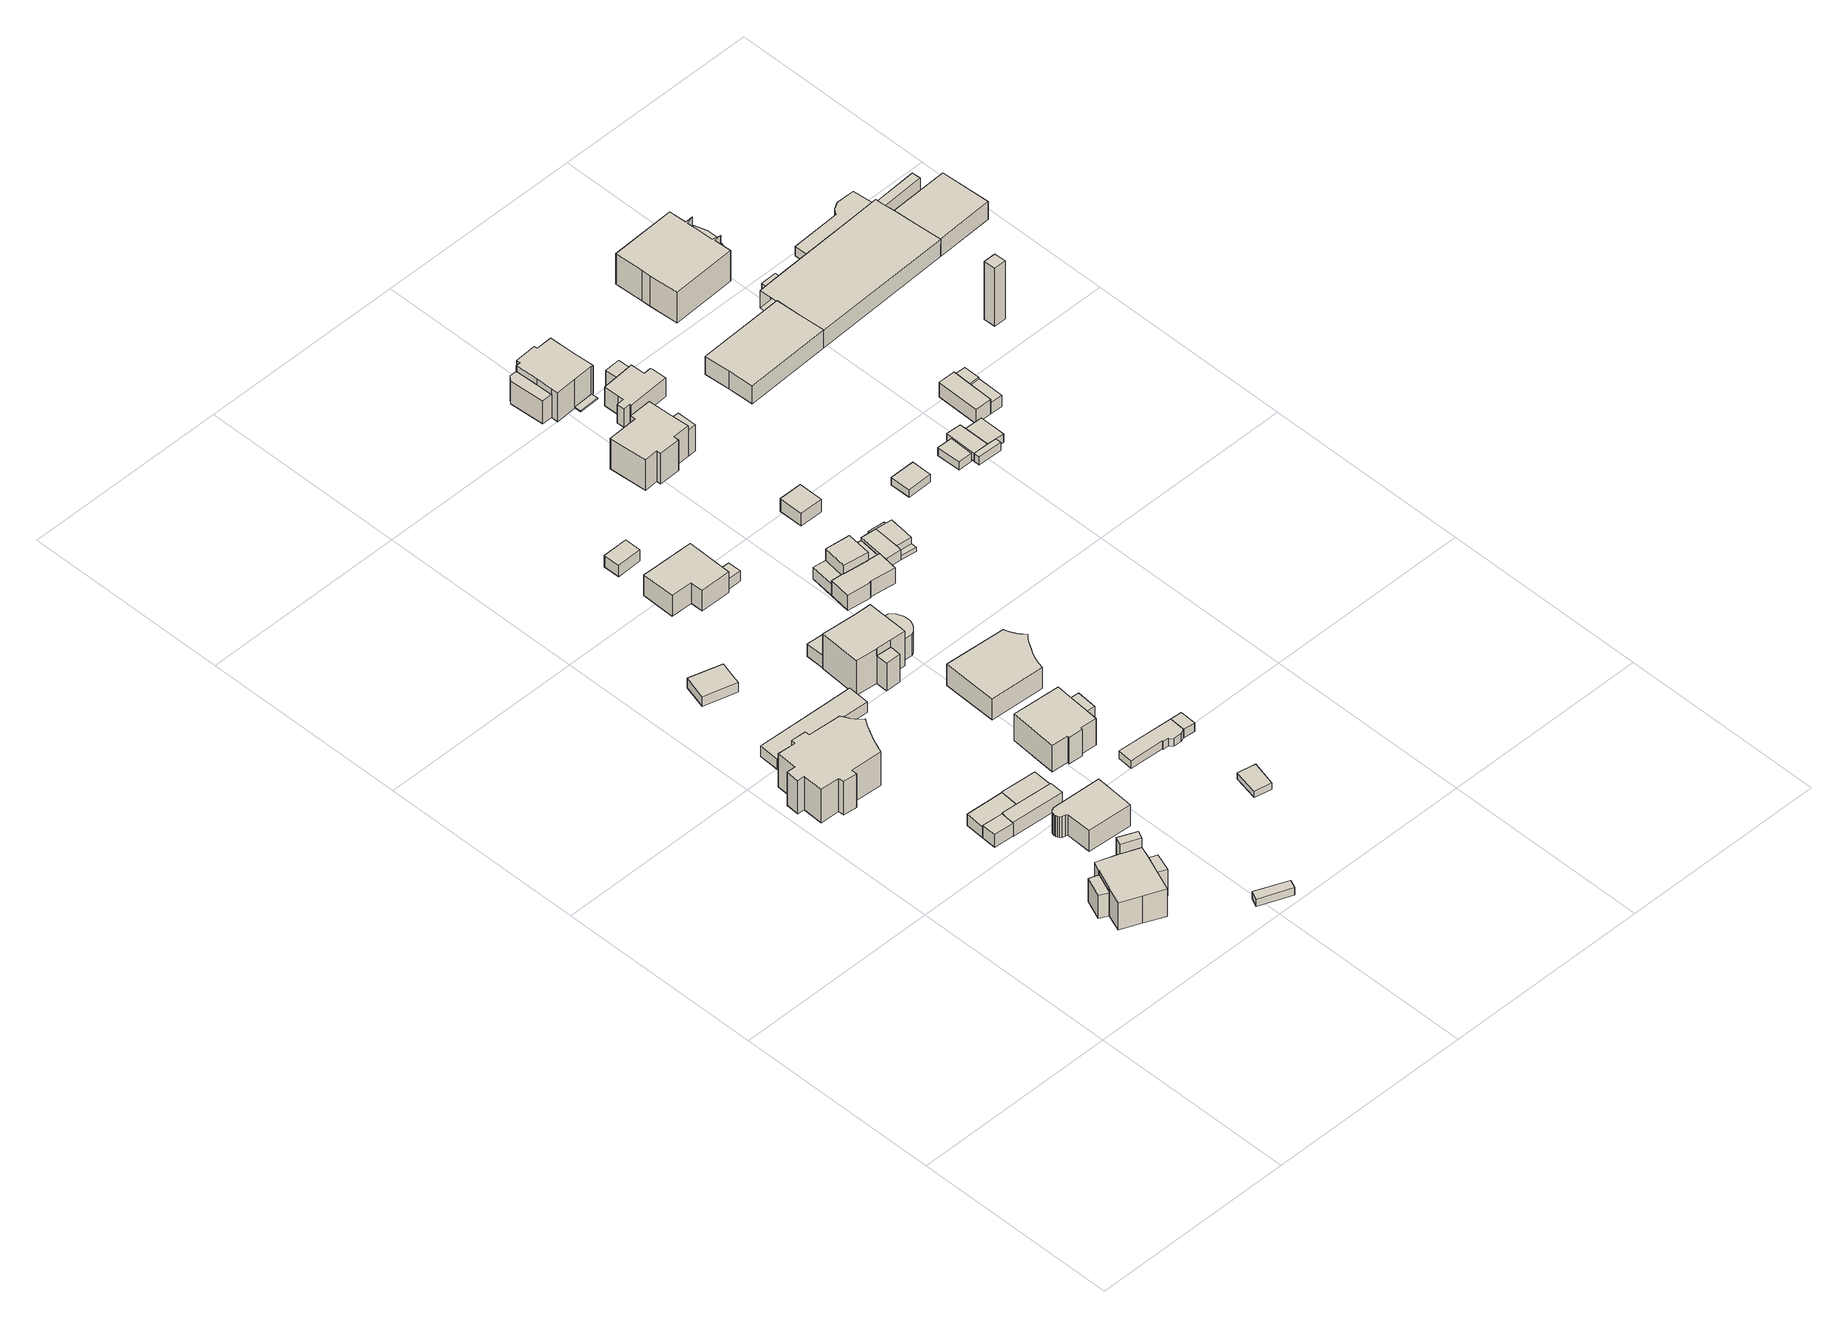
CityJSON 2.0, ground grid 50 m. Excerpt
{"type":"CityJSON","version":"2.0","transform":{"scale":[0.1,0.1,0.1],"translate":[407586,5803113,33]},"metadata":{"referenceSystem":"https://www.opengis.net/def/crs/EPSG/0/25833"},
"CityObjects":{
"building1":{"type":"Building","attributes":{"Gemeindeschluessel":"11000009","function":"31001_1010"},"address":[{"country":"Germany","locality":"Berlin","thoroughfareNumber":"6","thoroughfareName":"Lindenstraße"}],"children":["building1-1","building1-2","building1-3"]},
"building1-1":{"type":"BuildingPart","attributes":{"BezugspunktDach":"2200","measuredHeight":9.03,"storeysAboveGround":2},"parents":["building1"],"geometry":[{"type":"MultiSurface","lod":"1","boundaries":[[[0,1,2,3,4,5,6,7,8,9,10,11,12]],[[13,14,15,16,17,18,19,20,21,22,23,24,25]],[[13,25,12,11]],[[14,26,27,11,10]],[[15,14,10,9],[15,28,26,14]],[[29,28,9,8]],[[17,16,8,7]],[[18,17,7,6]],[[19,18,6,5]],[[20,19,5,4]],[[21,20,4,3]],[[30,31,32,3,2]],[[23,22,2,1]],[[24,23,1,0]],[[25,24,0,12]],[[13,27,26,14]],[[28,15,14,26]],[[16,15,28,29]],[[22,21,32,31,30]]]}]},
"building1-2":{"type":"BuildingPart","attributes":{"BezugspunktDach":"2200","measuredHeight":6.5,"storeysAboveGround":2},"parents":["building1"],"geometry":[{"type":"MultiSurface","lod":"1","boundaries":[[[27,26,28,29,33,34]],[[35,16,15,14,13,36]],[[35,36,34,33]],[[16,35,33,29]],[[36,13,27,34]],[[15,16,29,28,37]],[[15,28,26,14]],[[14,26,27,13]]]}]},
"building1-3":{"type":"BuildingPart","attributes":{"BezugspunktDach":"2200","measuredHeight":7.45,"storeysAboveGround":2},"parents":["building1"],"geometry":[{"type":"MultiSurface","lod":"1","boundaries":[[[38,39,32,31]],[[40,41,42,43]],[[40,43,22,21]],[[41,40,32,39]],[[42,41,39,38]],[[43,42,38,31]],[[21,22,31,32]]]}]},
"building2":{"type":"Building","attributes":{"Gemeindeschluessel":"11000009","BezugspunktDach":"2200","function":"31001_1010","measuredHeight":9.36,"storeysAboveGround":2},"address":[{"country":"Germany","locality":"Berlin","thoroughfareNumber":"9","thoroughfareName":"Lindenstraße"}],"geometry":[{"type":"Solid","lod":"1","boundaries":[[[[44,45,46,47,48,49,50,51,52,53,54,55,56,57,58,59,60,61,62,63,64,65,66,67,68]],[[69,70,71,72,73,74,75,76,77,78,79,80,81,82,83,84,85,86,87,88,89,90,91,92,93]],[[69,93,68,67]],[[70,69,67,66]],[[71,70,66,65]],[[72,71,65,64]],[[73,72,64,63]],[[74,73,63,62]],[[75,74,62,61]],[[76,75,61,60]],[[77,76,60,59]],[[78,77,59,58]],[[79,78,58,57]],[[80,79,57,56]],[[81,80,56,55]],[[82,81,55,54]],[[83,82,54,53]],[[84,83,53,52]],[[85,84,52,51]],[[86,85,51,50]],[[87,86,50,49]],[[88,87,49,48]],[[89,88,48,47]],[[90,89,47,46]],[[91,90,46,45]],[[92,91,45,44]],[[93,92,44,68]]]]}]},
"building3":{"type":"Building","attributes":{"Gemeindeschluessel":"11000009","BezugspunktDach":"2200","function":"51009_1610","measuredHeight":4.62,"storeysAboveGround":0},"address":[{"country":"Germany","locality":"Berlin"}],"geometry":[{"type":"Solid","lod":"1","boundaries":[[[[94,95,96,97]],[[98,99,100,101]],[[98,101,97,96]],[[99,98,96,95]],[[100,99,95,94]],[[101,100,94,97]]]]}]},
"building4":{"type":"Building","attributes":{"Gemeindeschluessel":"11000009","BezugspunktDach":"2200","function":"51009_1610","measuredHeight":10.42,"storeysAboveGround":0},"address":[{"country":"Germany","locality":"Berlin"}],"geometry":[{"type":"Solid","lod":"1","boundaries":[[[[102,103,104,105]],[[106,107,20,19]],[[106,19,105,104]],[[107,106,104,103]],[[20,107,103,102]],[[19,20,102,105]]]]}]},
"building5":{"type":"Building","attributes":{"Gemeindeschluessel":"11000009","BezugspunktDach":"2200","function":"31001_2000","measuredHeight":4.03,"storeysAboveGround":1},"address":[{"country":"Germany","locality":"Berlin","thoroughfareNumber":"108","thoroughfareName":"Lindenstraße"}],"geometry":[{"type":"Solid","lod":"1","boundaries":[[[[108,109,110,111,112]],[[113,114,115,99,98]],[[113,98,112,111]],[[114,113,111,110]],[[115,114,110,109]],[[99,115,109,108]],[[98,99,108,112]]]]}]},
"building6":{"type":"Building","attributes":{"Gemeindeschluessel":"11000009","BezugspunktDach":"2200","function":"31001_1010","measuredHeight":3,"storeysAboveGround":1},"address":[{"country":"Germany","locality":"Berlin","thoroughfareNumber":"10 (1)","thoroughfareName":"Lindenstraße"}],"geometry":[{"type":"Solid","lod":"1","boundaries":[[[[116,117,118,119,120,121]],[[122,123,124,125,126,127]],[[122,127,121,120]],[[123,122,120,119]],[[124,123,119,118]],[[125,124,118,117]],[[126,125,117,116]],[[127,126,116,121]]]]}]},
"building7":{"type":"Building","attributes":{"Gemeindeschluessel":"11000009","BezugspunktDach":"2200","function":"31001_2463","measuredHeight":4.45,"storeysAboveGround":1},"address":[{"country":"Germany","locality":"Berlin","thoroughfareNumber":"7 (1)","thoroughfareName":"Lindenstraße"}],"geometry":[{"type":"Solid","lod":"1","boundaries":[[[[128,129,130,131,132,133,134]],[[135,136,137,138,139,140,141]],[[135,141,134,133]],[[136,135,133,132]],[[137,136,132,131]],[[138,137,131,130]],[[139,138,130,129]],[[140,139,129,128]],[[141,140,128,134]]]]}]},
"building8":{"type":"Building","attributes":{"Gemeindeschluessel":"11000009","BezugspunktDach":"2200","function":"31001_2000","measuredHeight":2.95,"storeysAboveGround":1},"address":[{"country":"Germany","locality":"Berlin","thoroughfareNumber":"10B","thoroughfareName":"Lindenstraße"}],"geometry":[{"type":"Solid","lod":"1","boundaries":[[[[142,143,144,145,146]],[[147,148,149,150,151]],[[147,151,146,145]],[[148,147,145,144]],[[149,148,144,143]],[[150,149,143,142]],[[151,150,142,146]]]]}]},
"building9":{"type":"Building","attributes":{"Gemeindeschluessel":"11000009","BezugspunktDach":"2200","function":"31001_1010","measuredHeight":5.93,"storeysAboveGround":2},"address":[{"country":"Germany","locality":"Berlin","thoroughfareNumber":"7","thoroughfareName":"Lindenstraße"}],"geometry":[{"type":"Solid","lod":"1","boundaries":[[[[152,153,154,155,156,157,158,159,160,161,162,163,164,165,166]],[[167,168,169,170,171,172,173,174,175,176,177,178,179,180,181]],[[167,181,166,165]],[[168,167,165,164]],[[169,168,164,163]],[[170,169,163,162]],[[171,170,162,161]],[[172,171,161,160]],[[173,172,160,159]],[[174,173,159,158]],[[175,174,158,157]],[[176,175,157,156]],[[177,176,156,155]],[[178,177,155,154]],[[179,178,154,153]],[[180,179,153,152]],[[181,180,152,166]]]]}]},
"building10":{"type":"Building","attributes":{"Gemeindeschluessel":"11000009","BezugspunktDach":"2200","function":"31001_2000","measuredHeight":2.07,"storeysAboveGround":1},"address":[{"country":"Germany","locality":"Berlin","thoroughfareNumber":"6 (1)","thoroughfareName":"Lindenstraße"}],"geometry":[{"type":"Solid","lod":"1","boundaries":[[[[182,183,184,185]],[[186,187,188,189]],[[186,189,185,184]],[[187,186,184,183]],[[188,187,183,182]],[[189,188,182,185]]]]}]},
"building11":{"type":"Building","attributes":{"Gemeindeschluessel":"11000009","BezugspunktDach":"2200","function":"31001_2000","measuredHeight":4.21,"storeysAboveGround":1},"address":[{"country":"Germany","locality":"Berlin","thoroughfareNumber":"8A (1)","thoroughfareName":"Lindenstraße"}],"geometry":[{"type":"Solid","lod":"1","boundaries":[[[[190,191,192,193]],[[194,195,196,197]],[[194,197,193,192]],[[195,194,192,191]],[[196,195,191,190]],[[197,196,190,193]]]]}]},
"building12":{"type":"Building","attributes":{"Gemeindeschluessel":"11000009","function":"31001_1010"},"address":[{"country":"Germany","locality":"Berlin","thoroughfareNumber":"8A","thoroughfareName":"Lindenstraße"}],"children":["building12-1","building12-2"]},
"building12-1":{"type":"BuildingPart","attributes":{"BezugspunktDach":"2200","measuredHeight":8.43,"storeysAboveGround":2},"parents":["building12"],"geometry":[{"type":"MultiSurface","lod":"1","boundaries":[[[198,199,200,201,202,203,204,205,206,207]],[[208,209,210,211,212,213,214,215,216,217]],[[208,217,207,206]],[[209,208,206,205]],[[210,209,205,204]],[[218,219,210,204,203]],[[212,211,203,202]],[[213,212,202,201]],[[214,213,201,200]],[[215,214,200,199]],[[216,215,199,198]],[[217,216,198,207]],[[211,210,219,218]]]}]},
"building12-2":{"type":"BuildingPart","attributes":{"BezugspunktDach":"2200","measuredHeight":6.74,"storeysAboveGround":2},"parents":["building12"],"geometry":[{"type":"Solid","lod":"1","boundaries":[[[[220,221,219,218]],[[210,222,223,211]],[[222,210,219,221]],[[223,222,221,220]],[[211,223,220,218]],[[210,211,218,219]]]]}]},
"building13":{"type":"Building","attributes":{"Gemeindeschluessel":"11000009","BezugspunktDach":"2200","function":"51009_1610","measuredHeight":4.32,"storeysAboveGround":0},"address":[{"country":"Germany","locality":"Berlin"}],"geometry":[{"type":"Solid","lod":"1","boundaries":[[[[224,225,226,227]],[[228,229,230,231]],[[228,231,227,226]],[[229,228,226,225]],[[230,229,225,224]],[[231,230,224,227]]]]}]},
"building14":{"type":"Building","attributes":{"Gemeindeschluessel":"11000009","function":"31001_1010"},"address":[{"country":"Germany","locality":"Berlin","thoroughfareNumber":"10","thoroughfareName":"Lindenstraße"}],"children":["building14-1","building14-2","building14-3"]},
"building14-1":{"type":"BuildingPart","attributes":{"BezugspunktDach":"2200","measuredHeight":11.8,"storeysAboveGround":2},"parents":["building14"],"geometry":[{"type":"MultiSurface","lod":"1","boundaries":[[[232,233,234,235,236,237,238,239,240,241]],[[242,243,244,245,246,247,248,249,250,251]],[[242,251,241,240]],[[243,242,240,239]],[[244,243,239,238]],[[245,244,238,237]],[[252,253,237,236]],[[247,246,236,235]],[[248,247,235,234]],[[254,255,234,233]],[[256,254,233,232]],[[251,250,232,241]],[[246,245,253,252]],[[249,248,255,254]],[[250,249,254,256]]]}]},
"building14-2":{"type":"BuildingPart","attributes":{"BezugspunktDach":"2200","measuredHeight":7.73,"storeysAboveGround":2},"parents":["building14"],"geometry":[{"type":"Solid","lod":"1","boundaries":[[[[257,255,254,256,258]],[[250,249,248,259,260]],[[250,260,258,256]],[[259,248,255,257]],[[260,259,257,258]],[[249,250,256,254]],[[248,249,254,255]]]]}]},
"building14-3":{"type":"BuildingPart","attributes":{"BezugspunktDach":"2200","measuredHeight":5.97,"storeysAboveGround":2},"parents":["building14"],"geometry":[{"type":"Solid","lod":"1","boundaries":[[[[261,262,263,264,265,266,267,268,269,270,271,272,273,253,252]],[[245,274,275,276,277,278,279,280,281,282,283,284,285,286,246]],[[246,252,246,245]],[[274,245,253,273]],[[275,274,273,272]],[[276,275,272,271]],[[277,276,271,270]],[[278,277,270,269]],[[279,278,269,268]],[[280,279,268,267]],[[281,280,267,266]],[[282,281,266,265]],[[283,282,265,264]],[[284,283,264,263]],[[285,284,263,262]],[[286,285,262,261]],[[246,286,261,252]],[[245,246,252,253]]]]}]},
"building15":{"type":"Building","attributes":{"Gemeindeschluessel":"11000009","BezugspunktDach":"2200","function":"31001_1010","measuredHeight":5.77,"storeysAboveGround":1},"address":[{"country":"Germany","locality":"Berlin","thoroughfareNumber":"11","thoroughfareName":"Lindenstraße"}],"geometry":[{"type":"Solid","lod":"1","boundaries":[[[[287,288,289,290,291,292,293]],[[294,295,296,297,298,299,300]],[[294,300,293,292]],[[295,294,292,291]],[[296,295,291,290]],[[297,296,290,289]],[[298,297,289,288]],[[299,298,288,287]],[[300,299,287,293]]]]}]},
"building16":{"type":"Building","attributes":{"Gemeindeschluessel":"11000009","BezugspunktDach":"2200","function":"31001_2000","measuredHeight":3.89,"storeysAboveGround":1},"address":[{"country":"Germany","locality":"Berlin","thoroughfareNumber":"12 (1)","thoroughfareName":"Lindenstraße"}],"geometry":[{"type":"Solid","lod":"1","boundaries":[[[[301,302,303,304]],[[305,306,307,308]],[[305,308,304,303]],[[306,305,303,302]],[[307,306,302,301]],[[308,307,301,304]]]]}]},
"building17":{"type":"Building","attributes":{"Gemeindeschluessel":"11000009","BezugspunktDach":"2200","function":"31001_1313","measuredHeight":2.28,"storeysAboveGround":1},"address":[{"country":"Germany","locality":"Berlin","thoroughfareNumber":"7 (2)","thoroughfareName":"Lindenstraße"}],"geometry":[{"type":"Solid","lod":"1","boundaries":[[[[309,310,311,312,313,314,315,316,317]],[[318,319,320,321,322,323,324,325,326]],[[318,326,317,316]],[[319,318,316,315]],[[320,319,315,314]],[[321,320,314,313]],[[322,321,313,312]],[[323,322,312,311]],[[324,323,311,310]],[[325,324,310,309]],[[326,325,309,317]]]]}]},
"building18":{"type":"Building","attributes":{"Gemeindeschluessel":"11000009","BezugspunktDach":"2200","function":"51009_1610","measuredHeight":3.24,"storeysAboveGround":0},"address":[{"country":"Germany","locality":"Berlin"}],"geometry":[{"type":"Solid","lod":"1","boundaries":[[[[327,328,329,330]],[[331,332,333,334]],[[331,334,330,329]],[[332,331,329,328]],[[333,332,328,327]],[[334,333,327,330]]]]}]},
"building19":{"type":"Building","attributes":{"Gemeindeschluessel":"11000009","BezugspunktDach":"2200","function":"31001_2000","measuredHeight":1.8,"storeysAboveGround":1},"address":[{"country":"Germany","locality":"Berlin","thoroughfareNumber":"7 (3)","thoroughfareName":"Lindenstraße"}],"geometry":[{"type":"Solid","lod":"1","boundaries":[[[[335,336,337,338]],[[339,340,341,342]],[[339,342,338,337]],[[340,339,337,336]],[[341,340,336,335]],[[342,341,335,338]]]]}]},
"building20":{"type":"Building","attributes":{"Gemeindeschluessel":"11000009","BezugspunktDach":"2200","function":"31001_1010","measuredHeight":6.06,"storeysAboveGround":1},"address":[{"country":"Germany","locality":"Berlin","thoroughfareNumber":"9A, 9B","thoroughfareName":"Lindenstraße"}],"geometry":[{"type":"Solid","lod":"1","boundaries":[[[[343,344,345,346,347,348,349,350,351,352,353,354,355,356,357,358]],[[359,360,361,362,363,364,365,366,367,368,369,370,371,372,373,374]],[[359,374,358,357]],[[360,359,357,356]],[[361,360,356,355]],[[362,361,355,354]],[[363,362,354,353]],[[364,363,353,352]],[[365,364,352,351]],[[366,365,351,350]],[[367,366,350,349]],[[368,367,349,348]],[[369,368,348,347]],[[370,369,347,346]],[[371,370,346,345]],[[372,371,345,344]],[[373,372,344,343]],[[374,373,343,358]]]]}]},
"building21":{"type":"Building","attributes":{"Gemeindeschluessel":"11000009","BezugspunktDach":"2200","function":"51009_1610","measuredHeight":2.44,"storeysAboveGround":0},"address":[{"country":"Germany","locality":"Berlin"}],"geometry":[{"type":"Solid","lod":"1","boundaries":[[[[375,376,315,314]],[[377,378,379,380]],[[377,380,314,315]],[[378,377,315,376]],[[379,378,376,375]],[[380,379,375,314]]]]}]},
"building22":{"type":"Building","attributes":{"Gemeindeschluessel":"11000009","function":"31001_1010"},"address":[{"country":"Germany","locality":"Berlin","thoroughfareNumber":"10A","thoroughfareName":"Lindenstraße"}],"children":["building22-1","building22-2","building22-3","building22-4"]},
"building22-1":{"type":"BuildingPart","attributes":{"BezugspunktDach":"2200","measuredHeight":6.95,"storeysAboveGround":2},"parents":["building22"],"geometry":[{"type":"MultiSurface","lod":"1","boundaries":[[[381,382,383,384]],[[385,386,387,388]],[[385,389,390,384,383]],[[386,385,383,382]],[[387,391,392,382,381]],[[393,394,395,396,381,384]],[[388,390,389,385]],[[386,392,391,387]],[[397,388,398,394,393]],[[398,387,396,395,394]]]}]},
"building22-2":{"type":"BuildingPart","attributes":{"BezugspunktDach":"2200","measuredHeight":5.42,"storeysAboveGround":2},"parents":["building22"],"geometry":[{"type":"MultiSurface","lod":"1","boundaries":[[[399,400,401,402,403,395,394,393,404,405]],[[406,407,408,409,410,411,412,413,414,415]],[[406,415,405,404]],[[408,407,393,388,398]],[[409,408,394,398,387]],[[416,391,395,403]],[[411,410,403,402]],[[412,411,402,401]],[[413,412,401,400]],[[414,413,400,399]],[[415,414,399,405]],[[407,406,404,393]],[[398,388,393,394]],[[387,398,394,395]],[[410,409,391,416]]]}]},
"building22-3":{"type":"BuildingPart","attributes":{"BezugspunktDach":"2200","measuredHeight":3.34,"storeysAboveGround":2},"parents":["building22"],"geometry":[{"type":"MultiSurface","lod":"1","boundaries":[[[390,389,417,418]],[[419,420,407,406]],[[419,406,418,417]],[[420,419,417,389]],[[407,420,385,388]],[[388,385,389,390]],[[421,406,407,390,418]]]}]},
"building22-4":{"type":"BuildingPart","attributes":{"BezugspunktDach":"2200","measuredHeight":3.34,"storeysAboveGround":2},"parents":["building22"],"geometry":[{"type":"MultiSurface","lod":"1","boundaries":[[[416,422,392,391]],[[423,424,410,409]],[[423,409,391,387,386,392]],[[424,423,392,422]],[[410,424,422,416]],[[392,386,387,391]],[[425,409,410,426,416,391]]]}]},
"building23":{"type":"Building","attributes":{"Gemeindeschluessel":"11000009","function":"31001_1010"},"address":[{"country":"Germany","locality":"Berlin","thoroughfareNumber":"12","thoroughfareName":"Lindenstraße"}],"children":["building23-1","building23-2"]},
"building23-1":{"type":"BuildingPart","attributes":{"BezugspunktDach":"2200","measuredHeight":10.69,"storeysAboveGround":2},"parents":["building23"],"geometry":[{"type":"MultiSurface","lod":"1","boundaries":[[[427,428,429,430,431,432,433,434,435,436,437,438]],[[439,440,441,442,443,444,445,446,447,448,449,450]],[[439,450,438,437]],[[440,439,437,436]],[[441,440,436,435]],[[442,441,435,434]],[[451,452,434,433]],[[453,451,443,433,432]],[[445,444,432,431]],[[446,445,431,430]],[[447,446,430,429]],[[448,447,429,428]],[[449,448,428,427]],[[450,449,427,438]],[[443,442,452,451]],[[444,443,451,453]]]}]},
"building23-2":{"type":"BuildingPart","attributes":{"BezugspunktDach":"2200","measuredHeight":7.43,"storeysAboveGround":2},"parents":["building23"],"geometry":[{"type":"MultiSurface","lod":"1","boundaries":[[[453,454,455,452]],[[456,457,444,442]],[[456,442,452,455]],[[457,456,455,454]],[[444,457,454,453]],[[443,451,452,442,458]],[[444,453,451,443]]]}]},
"building24":{"type":"Building","attributes":{"Gemeindeschluessel":"11000009","function":"31001_1010"},"address":[{"country":"Germany","locality":"Berlin","thoroughfareNumber":"10A (1)","thoroughfareName":"Lindenstraße"}],"children":["building24-1","building24-2"]},
"building24-1":{"type":"BuildingPart","attributes":{"BezugspunktDach":"2200","measuredHeight":2.95,"storeysAboveGround":2},"parents":["building24"],"geometry":[{"type":"Solid","lod":"1","boundaries":[[[[459,460,461,462,463,464]],[[465,466,467,468,469,470]],[[465,470,464,463]],[[466,465,463,462]],[[467,466,462,461]],[[469,468,460,459]],[[470,469,459,464]],[[468,467,461,460]]]]}]},
"building24-2":{"type":"BuildingPart","attributes":{"BezugspunktDach":"2200","measuredHeight":2.95,"storeysAboveGround":2},"parents":["building24"],"geometry":[{"type":"Solid","lod":"1","boundaries":[[[[471,472,461,460]],[[467,473,474,468]],[[473,467,461,472]],[[474,473,472,471]],[[468,474,471,460]],[[460,461,467,468]]]]}]},
"building25":{"type":"Building","attributes":{"Gemeindeschluessel":"11000009","BezugspunktDach":"2200","function":"51009_1610","measuredHeight":0.639,"storeysAboveGround":0},"address":[{"country":"Germany","locality":"Berlin"}],"geometry":[{"type":"Solid","lod":"1","boundaries":[[[[475,476,477,478]],[[479,480,481,482]],[[479,482,478,477]],[[480,479,477,476]],[[481,480,476,475]],[[482,481,475,478]]]]}]},
"building26":{"type":"Building","attributes":{"Gemeindeschluessel":"11000009","BezugspunktDach":"2200","function":"51009_1610","measuredHeight":1.2,"storeysAboveGround":0},"address":[{"country":"Germany","locality":"Berlin"}],"geometry":[{"type":"Solid","lod":"1","boundaries":[[[[483,484,485,486]],[[468,474,487,469]],[[468,469,486,485]],[[474,468,485,484]],[[487,474,484,483]],[[469,487,483,486]]]]}]},
"building27":{"type":"Building","attributes":{"Gemeindeschluessel":"11000009","BezugspunktDach":"2200","function":"31001_1010","measuredHeight":4.34,"storeysAboveGround":1},"address":[{"country":"Germany","locality":"Berlin","thoroughfareNumber":"11A","thoroughfareName":"Lindenstraße"}],"geometry":[{"type":"Solid","lod":"1","boundaries":[[[[488,489,490,491]],[[492,493,494,495]],[[492,495,491,490]],[[493,492,490,489]],[[494,493,489,488]],[[495,494,488,491]]]]}]},
"building28":{"type":"Building","attributes":{"Gemeindeschluessel":"11000009","BezugspunktDach":"2200","function":"31001_2000","measuredHeight":0.643,"storeysAboveGround":1},"address":[{"country":"Germany","locality":"Berlin","thoroughfareNumber":"10A (2)","thoroughfareName":"Lindenstraße"}],"geometry":[{"type":"Solid","lod":"1","boundaries":[[[[496,497,498,476,475]],[[480,499,500,501,481]],[[480,481,475,476]],[[499,480,476,498]],[[500,499,498,497]],[[501,500,497,496]],[[481,501,496,475]]]]}]},
"building29":{"type":"Building","attributes":{"Gemeindeschluessel":"11000009","function":"31001_1010"},"address":[{"country":"Germany","locality":"Berlin","thoroughfareNumber":"13","thoroughfareName":"Lindenstraße"}],"children":["building29-1","building29-2","building29-3","building29-4"]},
"building29-1":{"type":"BuildingPart","attributes":{"BezugspunktDach":"2200","measuredHeight":10.66,"storeysAboveGround":2},"parents":["building29"],"geometry":[{"type":"MultiSurface","lod":"1","boundaries":[[[502,503,504,505,506,507,508,509,510,511,512,513,514,515,516]],[[517,518,519,520,521,522,523,524,525,526,527,528,529,530,531]],[[517,531,516,515]],[[518,517,515,514]],[[519,518,514,513]],[[520,519,513,512]],[[521,520,512,511]],[[522,521,511,510]],[[523,522,510,509],[522,523,532,533]],[[524,523,509,508]],[[525,524,508,507]],[[526,525,507,506]],[[534,535,506,505]],[[527,526,536,537]],[[528,527,505,504]],[[529,528,504,503]],[[538,539,529,503,502]],[[531,530,502,516],[540,538,530,531]],[[532,523,522,533]],[[537,536,535,534]],[[530,529,539,538]],[[538,540,531,530]]]}]},
"building29-2":{"type":"BuildingPart","attributes":{"BezugspunktDach":"2200","measuredHeight":6.54,"storeysAboveGround":2},"parents":["building29"],"geometry":[{"type":"MultiSurface","lod":"1","boundaries":[[[541,539,540,542,543]],[[544,531,529,545,546]],[[544,546,543,542]],[[531,544,542,540]],[[545,529,539,541]],[[546,545,541,543]],[[529,530,538,539]],[[531,540,538,530]]]}]},
"building29-3":{"type":"BuildingPart","attributes":{"BezugspunktDach":"2200","measuredHeight":5.02,"storeysAboveGround":2},"parents":["building29"],"geometry":[{"type":"MultiSurface","lod":"1","boundaries":[[[532,547,548,533]],[[549,550,523,522]],[[549,522,533,548]],[[550,549,548,547]],[[523,550,547,532]],[[523,551,532,533,522]]]}]},
"building29-4":{"type":"BuildingPart","attributes":{"BezugspunktDach":"2200","measuredHeight":0.322,"storeysAboveGround":2},"parents":["building29"],"geometry":[{"type":"Solid","lod":"1","boundaries":[[[[552,553,535,534]],[[536,554,555,537]],[[554,536,535,553]],[[555,554,553,552]],[[537,555,552,534]],[[536,537,534,535]]]]}]},
"building30":{"type":"Building","attributes":{"Gemeindeschluessel":"11000009","function":"31001_2000"},"address":[{"country":"Germany","locality":"Berlin","thoroughfareNumber":"13 (1)","thoroughfareName":"Lindenstraße"}],"children":["building30-1","building30-2"]},
"building30-1":{"type":"BuildingPart","attributes":{"BezugspunktDach":"2200","measuredHeight":6.26,"storeysAboveGround":2},"parents":["building30"],"geometry":[{"type":"MultiSurface","lod":"1","boundaries":[[[556,557,558,559,560,561,562,563,564,565,566,567,568]],[[569,570,571,572,573,574,575,576,577,578,579,580,581]],[[569,581,568,567]],[[570,569,567,566]],[[571,570,566,565]],[[572,571,565,564]],[[582,583,572,564,563]],[[574,573,563,562]],[[575,574,562,561]],[[576,575,561,560]],[[577,576,560,559]],[[578,577,559,558]],[[579,578,558,557]],[[580,579,557,556]],[[581,580,556,568]],[[573,572,583,582]]]}]},
"building30-2":{"type":"BuildingPart","attributes":{"BezugspunktDach":"2200","measuredHeight":4.37,"storeysAboveGround":2},"parents":["building30"],"geometry":[{"type":"Solid","lod":"1","boundaries":[[[[583,582,584,585]],[[586,573,572,587]],[[586,587,585,584]],[[573,586,584,582]],[[587,572,583,585]],[[573,582,583,572]]]]}]},
"building31":{"type":"Building","attributes":{"Gemeindeschluessel":"11000009","BezugspunktDach":"2200","function":"31001_1010","measuredHeight":2.82,"storeysAboveGround":1},"address":[{"country":"Germany","locality":"Berlin","thoroughfareNumber":"11B","thoroughfareName":"Lindenstraße"}],"geometry":[{"type":"Solid","lod":"1","boundaries":[[[[588,589,590,591,592]],[[593,594,595,596,597]],[[593,597,592,591]],[[594,593,591,590]],[[595,594,590,589]],[[596,595,589,588]],[[597,596,588,592]]]]}]},
"building32":{"type":"Building","attributes":{"Gemeindeschluessel":"11000009","BezugspunktDach":"2200","function":"31001_1010","measuredHeight":2.29,"storeysAboveGround":1},"address":[{"country":"Germany","locality":"Berlin","thoroughfareNumber":"11B (1)","thoroughfareName":"Lindenstraße"}],"geometry":[{"type":"Solid","lod":"1","boundaries":[[[[598,599,600,601]],[[602,603,604,605]],[[602,605,601,600]],[[603,602,600,599]],[[604,603,599,598]],[[605,604,598,601]]]]}]},
"building33":{"type":"Building","attributes":{"Gemeindeschluessel":"11000009","BezugspunktDach":"2200","function":"51009_1610","measuredHeight":2.36,"storeysAboveGround":0},"address":[{"country":"Germany","locality":"Berlin"}],"geometry":[{"type":"Solid","lod":"1","boundaries":[[[[606,607,608,609,610]],[[611,612,613,614,615]],[[611,615,610,609]],[[612,611,609,608]],[[613,612,608,607]],[[614,613,607,606]],[[615,614,606,610]]]]}]},
"building34":{"type":"Building","attributes":{"Gemeindeschluessel":"11000009","BezugspunktDach":"2200","function":"31001_2463","measuredHeight":2.32,"storeysAboveGround":1},"address":[{"country":"Germany","locality":"Berlin","thoroughfareNumber":"11C (1)","thoroughfareName":"Lindenstraße"}],"geometry":[{"type":"Solid","lod":"1","boundaries":[[[[609,616,617,618,610]],[[619,620,621,611,615]],[[619,615,610,618]],[[620,619,618,617]],[[621,620,617,616]],[[611,621,616,609]],[[615,611,609,610]]]]}]},
"building35":{"type":"Building","attributes":{"Gemeindeschluessel":"11000009","BezugspunktDach":"2200","function":"51009_1610","measuredHeight":2.38,"storeysAboveGround":0},"address":[{"country":"Germany","locality":"Berlin"}],"geometry":[{"type":"Solid","lod":"1","boundaries":[[[[608,622,623,616,609]],[[624,625,626,627,628]],[[624,628,609,616]],[[625,624,616,623]],[[626,625,623,622]],[[627,626,622,608]],[[628,627,608,609]]]]}]},
"building36":{"type":"Building","attributes":{"Gemeindeschluessel":"11000009","function":"31001_1010"},"address":[{"country":"Germany","locality":"Berlin","thoroughfareNumber":"11C","thoroughfareName":"Lindenstraße"}],"children":["building36-1","building36-2"]},
"building36-1":{"type":"BuildingPart","attributes":{"BezugspunktDach":"2200","measuredHeight":4.81,"storeysAboveGround":1},"parents":["building36"],"geometry":[{"type":"MultiSurface","lod":"1","boundaries":[[[629,630,631,632]],[[633,634,635,636]],[[633,636,632,631]],[[634,633,631,630]],[[635,634,637,638,639,630,629]],[[636,635,629,632]],[[639,638,637,634]]]}]},
"building36-2":{"type":"BuildingPart","attributes":{"BezugspunktDach":"2200","measuredHeight":3.42,"storeysAboveGround":1},"parents":["building36"],"geometry":[{"type":"Solid","lod":"1","boundaries":[[[[640,641,639,638]],[[634,642,643,637]],[[642,634,639,641]],[[643,642,641,640]],[[637,643,640,638]],[[634,637,638,639]]]]}]},
"building37":{"type":"Building","attributes":{"Gemeindeschluessel":"11000009","BezugspunktDach":"2200","function":"51009_1610","measuredHeight":3.55,"storeysAboveGround":0},"address":[{"country":"Germany","locality":"Berlin"}],"geometry":[{"type":"Solid","lod":"1","boundaries":[[[[644,645,646,647]],[[637,643,648,635]],[[637,635,647,646]],[[643,637,646,645]],[[648,643,645,644]],[[635,648,644,647]]]]}]},
"building38":{"type":"Building","attributes":{"Gemeindeschluessel":"11000009","function":"31001_1010"},"address":[{"country":"Germany","locality":"Berlin","thoroughfareNumber":"13A","thoroughfareName":"Lindenstraße"}],"children":["building38-1","building38-2"]},
"building38-1":{"type":"BuildingPart","attributes":{"BezugspunktDach":"2200","measuredHeight":11.35,"storeysAboveGround":1},"parents":["building38"],"geometry":[{"type":"MultiSurface","lod":"1","boundaries":[[[649,650,651,652,653,654,655,656,657,658,659,660,661]],[[662,663,664,665,666,667,668,669,670,671,672,673,674]],[[662,674,661,660]],[[663,662,660,659]],[[664,663,659,658]],[[675,676,658,657]],[[677,675,657,656]],[[667,678,677,666,656,655]],[[668,679,678,667,655,654]],[[669,668,654,653]],[[670,669,653,652]],[[671,670,652,651]],[[672,671,651,650]],[[673,672,650,649]],[[674,673,649,661]],[[680,665,664,681,676,675]],[[666,665,675,677]],[[666,677,678,667]],[[667,678,679,668]]]}]},
"building38-2":{"type":"BuildingPart","attributes":{"BezugspunktDach":"2200","measuredHeight":5.7,"storeysAboveGround":1},"parents":["building38"],"geometry":[{"type":"MultiSurface","lod":"1","boundaries":[[[678,679,682,683,684,685,676,675]],[[664,686,687,688,689,668,667,665]],[[686,664,676,685]],[[687,686,685,684]],[[688,687,684,683]],[[689,688,683,682]],[[668,689,682,679]],[[664,665,675,676]],[[667,668,679,678,690]],[[675,665,666,677]],[[667,678,677,666]]]}]},
"building39":{"type":"Building","attributes":{"Gemeindeschluessel":"11000009","BezugspunktDach":"2200","function":"31001_2000","measuredHeight":1.88,"storeysAboveGround":1},"address":[{"country":"Germany","locality":"Berlin","thoroughfareNumber":"13A (1)","thoroughfareName":"Lindenstraße"}],"geometry":[{"type":"Solid","lod":"1","boundaries":[[[[691,692,693,694]],[[695,696,697,698]],[[695,698,694,693]],[[696,695,693,692]],[[697,696,692,691]],[[698,697,691,694]]]]}]},
"building40":{"type":"Building","attributes":{"Gemeindeschluessel":"11000009","function":"31001_2000"},"address":[{"country":"Germany","locality":"Berlin","thoroughfareNumber":"12 (2)","thoroughfareName":"Lindenstraße"}],"children":["building40-1","building40-2","building40-3","building40-4"]},
"building40-1":{"type":"BuildingPart","attributes":{"BezugspunktDach":"2200","measuredHeight":5.62,"storeysAboveGround":1},"parents":["building40"],"geometry":[{"type":"MultiSurface","lod":"1","boundaries":[[[699,700,701,702,703,704,705,706,707,708,709,710,711,712]],[[713,714,715,716,717,718,719,720,721,722,723,724,725,726]],[[713,726,712,711]],[[714,713,711,710]],[[715,714,710,709]],[[716,715,709,708]],[[717,716,708,707]],[[718,717,707,706]],[[719,727,728,718,706,705]],[[720,719,705,704]],[[723,722,702,701]],[[718,728,727,719]],[[721,720,704,703]],[[702,722,721,703]],[[724,729,730,700]],[[701,730,729,723]],[[725,724,700,699]]]}]},
"building40-2":{"type":"BuildingPart","attributes":{"BezugspunktDach":"2200","measuredHeight":4.06,"storeysAboveGround":1},"parents":["building40"],"geometry":[{"type":"Solid","lod":"1","boundaries":[[[[727,731,732,728]],[[733,734,719,718]],[[733,718,728,732]],[[734,733,732,731]],[[719,734,731,727]],[[718,719,727,728]]]]}]},
"building40-3":{"type":"BuildingPart","attributes":{"BezugspunktDach":"2200","measuredHeight":5.58,"storeysAboveGround":1},"parents":["building40"],"geometry":[{"type":"MultiSurface","lod":"1","boundaries":[[[735,736,737,738,739,740]],[[725,729,723,741,742,743]],[[725,743,740,739]],[[730,700,699,725,739,738]],[[723,701,730,738,737]],[[741,723,737,736]],[[742,741,736,735]],[[743,742,735,740]],[[729,724,700,730]],[[724,725,699,700]],[[729,730,701,723,744]]]}]},
"building40-4":{"type":"BuildingPart","attributes":{"BezugspunktDach":"2200","measuredHeight":4.97,"storeysAboveGround":1},"parents":["building40"],"geometry":[{"type":"MultiSurface","lod":"1","boundaries":[[[745,746,747,748]],[[749,750,722,720]],[[749,720,748,747]],[[750,749,747,746]],[[722,750,746,745]],[[704,703,702,722,745,748]],[[720,721,703,704]],[[721,722,702,703]]]}]},
"building41":{"type":"Building","attributes":{"Gemeindeschluessel":"11000009","BezugspunktDach":"2200","function":"31001_2000","measuredHeight":2.29,"storeysAboveGround":1},"address":[{"country":"Germany","locality":"Berlin","thoroughfareNumber":"13A (2)","thoroughfareName":"Lindenstraße"}],"geometry":[{"type":"Solid","lod":"1","boundaries":[[[[751,752,753,754]],[[755,756,757,758]],[[755,758,754,753]],[[756,755,753,752]],[[757,756,752,751]],[[758,757,751,754]]]]}]},
"building42":{"type":"Building","attributes":{"Gemeindeschluessel":"11000009","BezugspunktDach":"2200","function":"31001_1010","measuredHeight":16.3,"storeysAboveGround":1},"address":[{"country":"Germany","locality":"Berlin","thoroughfareNumber":"913","thoroughfareName":"Lindenstraße"}],"geometry":[{"type":"Solid","lod":"1","boundaries":[[[[759,760,761,762]],[[763,764,765,766]],[[763,766,762,761]],[[764,763,761,760]],[[765,764,760,759]],[[766,765,759,762]]]]}]},
"building43":{"type":"Building","attributes":{"Gemeindeschluessel":"11000009","BezugspunktDach":"2200","function":"31001_1010","measuredHeight":2.58,"storeysAboveGround":1},"address":[{"country":"Germany","locality":"Berlin","thoroughfareNumber":"13A (3)","thoroughfareName":"Lindenstraße"}],"geometry":[{"type":"Solid","lod":"1","boundaries":[[[[767,768,769,770,771,772,773,774]],[[775,776,777,778,779,780,781,782]],[[775,782,774,773]],[[776,775,773,772]],[[777,776,772,771]],[[778,777,771,770]],[[779,778,770,769]],[[780,779,769,768]],[[781,780,768,767]],[[782,781,767,774]]]]}]}
},
"vertices":[
[277,163,96],[325,142,96],[345,191,96],[362,233,96],[372,260,96],[329,278,96],[324,280,96],[276,298,96],[265,275,96],[266,275,96],[245,225,96],[244,225,96],[228,184,96],[244,225,19],[245,225,19],[266,275,19],[265,275,19],[276,298,19],[324,280,19],[329,278,19],[372,260,19],[362,233,19],[345,191,19],[325,142,19],[277,163,19],[228,184,19],[245,225,84],[244,225,84],[266,275,84],[265,275,84],[345,191,20],[345,191,93],[362,233,93],
[243,283,84],[223,235,84],[243,283,19],[223,235,19],[266,275,44],
[367,182,93],[382,225,93],[362,233,18],[382,225,18],[367,182,18],[345,191,18],
[27,866,114],[24,816,114],[71,814,114],[72,800,114],[105,797,114],[106,811,114],[183,806,114],[190,824,114],[198,842,114],[207,860,114],[216,877,114],[227,894,114],[219,901,114],[213,909,114],[207,917,114],[202,927,114],[197,936,114],[117,942,114],[117,953,114],[81,956,114],[80,945,114],[36,948,114],[33,898,114],[12,899,114],[9,867,114],[12,899,20],[33,898,20],[36,948,20],[80,945,20],[81,956,20],[117,953,20],[117,942,20],[197,936,20],[202,927,20],[207,917,20],[213,909,20],[219,901,20],[227,894,20],[216,877,20],[207,860,20],[198,842,20],[190,824,20],[183,806,20],[106,811,20],[105,797,20],[72,800,20],[71,814,20],[24,816,20],[27,866,20],[9,867,20],
[269,519,55],[272,554,55],[222,558,55],[220,523,55],[222,558,19],[272,554,19],[269,519,19],[220,523,19],
[372,260,123],[380,278,123],[337,297,123],[329,278,123],[337,297,19],[380,278,19],
[272,554,51],[313,551,51],[317,599,51],[225,605,51],[222,558,51],[225,605,19],[317,599,19],[313,551,19],
[311,972,48],[313,1008,48],[314,1024,48],[240,1027,48],[73,1035,48],[71,986,48],[73,1035,18],[240,1027,18],[314,1024,18],[313,1008,18],[311,972,18],[71,986,18],
[398,510,57],[399,527,57],[400,544,57],[313,551,57],[272,554,57],[270,537,57],[269,519,57],[270,537,17],[272,554,17],[313,551,17],[400,544,17],[399,527,17],[398,510,17],[269,519,17],
[169,1193,47],[177,1222,47],[185,1251,47],[106,1274,47],[90,1216,47],[106,1274,20],[185,1251,20],[177,1222,20],[169,1193,20],[90,1216,20],
[330,460,75],[331,456,75],[333,452,75],[337,449,75],[345,447,75],[349,446,75],[347,383,75],[456,376,75],[463,472,75],[343,479,75],[339,478,75],[335,475,75],[332,472,75],[330,468,75],[329,464,75],[330,468,16],[332,472,16],[335,475,16],[339,478,16],[343,479,16],[463,472,16],[456,376,16],[347,383,16],[349,446,16],[345,447,16],[337,449,16],[333,452,16],[331,456,16],[330,460,16],[329,464,16],
[551,9,33],[560,29,33],[484,61,33],[474,40,33],[484,61,12],[560,29,12],[551,9,12],[474,40,12],
[400,544,53],[403,592,53],[317,599,53],[313,551,53],[317,599,18],[403,592,18],[400,544,18],[313,551,18],
[494,590,92],[493,585,92],[527,582,92],[528,587,92],[568,584,92],[571,617,92],[575,667,92],[578,700,92],[462,709,92],[453,593,92],[462,709,17],[578,700,17],[575,667,17],[571,617,17],[568,584,17],[528,587,17],[527,582,17],[493,585,17],[494,590,17],[453,593,17],[571,617,84],[575,667,84],
[596,615,84],[600,665,84],[600,665,17],[596,615,17],
[419,1116,53],[422,1162,53],[339,1168,53],[337,1123,53],[339,1168,18],[422,1162,18],[419,1116,18],[337,1123,18],
[383,1017,114],[383,1018,114],[421,1015,114],[458,1012,114],[459,1024,114],[462,1099,114],[463,1114,114],[419,1116,114],[337,1123,114],[330,1022,114],[337,1123,17],[419,1116,17],[463,1114,17],[462,1099,17],[459,1024,17],[458,1012,17],[421,1015,17],[383,1018,17],[383,1017,17],[330,1022,17],[459,1024,76],[462,1099,76],[383,1018,94],[421,1015,94],[383,1017,94],
[419,987,94],[382,988,94],[419,987,17],[382,988,17],
[489,1022,76],[496,1026,76],[501,1031,76],[506,1036,76],[510,1043,76],[513,1050,76],[514,1057,76],[514,1065,76],[513,1072,76],[510,1079,76],[507,1086,76],[502,1092,76],[497,1097,76],[497,1097,17],[502,1092,17],[507,1086,17],[510,1079,17],[513,1072,17],[514,1065,17],[514,1057,17],[513,1050,17],[510,1043,17],[506,1036,17],[501,1031,17],[496,1026,17],[489,1022,17],
[289,1444,66],[289,1414,66],[363,1413,66],[364,1446,66],[366,1524,66],[238,1527,66],[236,1446,66],[238,1527,8],[366,1524,8],[364,1446,8],[363,1413,8],[289,1414,8],[289,1444,8],[236,1446,8],
[230,1590,54],[291,1591,54],[291,1631,54],[230,1630,54],[291,1631,22],[291,1591,22],[230,1590,22],[230,1630,22],
[660,489,30],[660,487,30],[674,486,30],[682,478,30],[702,477,30],[713,482,30],[716,521,30],[580,531,30],[577,494,30],[580,531,8],[716,521,8],[713,482,8],[702,477,8],[682,478,8],[674,486,8],[660,487,8],[660,489,8],[577,494,8],
[396,1413,46],[396,1445,46],[364,1446,46],[363,1413,46],[364,1446,17],[396,1445,17],[396,1413,17],[363,1413,17],
[738,259,19],[753,319,19],[710,328,19],[697,267,19],[710,328,1],[753,319,1],[738,259,1],[697,267,1],
[607,774,75],[610,788,75],[615,801,75],[621,814,75],[628,826,75],[635,838,75],[643,850,75],[652,860,75],[646,867,75],[641,873,75],[637,880,75],[633,888,75],[630,896,75],[627,904,75],[479,915,75],[474,782,75],[479,915,15],[627,904,15],[630,896,15],[633,888,15],[637,880,15],[641,873,15],[646,867,15],[652,860,15],[643,850,15],[635,838,15],[628,826,15],[621,814,15],[615,801,15],[610,788,15],[607,774,15],[474,782,15],
[742,480,30],[744,519,30],[716,521,6],[744,519,6],[742,480,6],[713,482,6],
[588,1244,81],[595,1304,81],[535,1311,81],[527,1252,81],[535,1311,17],[595,1304,17],[588,1244,17],[527,1252,17],[535,1311,49],[527,1252,49],[588,1244,49],[595,1304,49],[527,1252,59],[556,1248,59],[588,1244,59],[588,1244,18],[527,1252,38],[556,1248,17],
[546,1196,59],[546,1198,59],[550,1198,59],[610,1190,59],[617,1241,59],[496,1255,59],[489,1203,59],[496,1255,16],[527,1252,16],[556,1248,16],[588,1244,16],[617,1241,16],[610,1190,16],[550,1198,16],[546,1198,16],[546,1196,16],[489,1203,16],[617,1241,49],
[503,1315,49],[496,1255,49],[503,1315,16],[535,1311,16],[496,1255,17],
[624,1300,49],[595,1304,16],[624,1300,16],[588,1244,38],[617,1241,38],
[441,1724,107],[475,1726,107],[475,1715,107],[527,1717,107],[527,1730,107],[569,1731,107],[566,1776,107],[566,1779,107],[563,1835,107],[508,1833,107],[508,1820,107],[435,1817,107],[508,1820,21],[508,1833,21],[563,1835,21],[566,1779,21],[566,1776,21],[569,1731,21],[527,1730,21],[527,1717,21],[475,1715,21],[475,1726,21],[441,1724,21],[435,1817,21],[566,1776,95],[566,1779,95],[569,1731,95],
[590,1732,95],[589,1780,95],[589,1780,21],[590,1732,21],[566,1778,21],
[664,1228,45],[666,1242,45],[671,1305,45],[646,1307,45],[633,1309,45],[626,1231,45],[633,1309,16],[646,1307,16],[671,1305,16],[666,1242,16],[664,1228,16],[626,1231,16],
[704,1238,45],[711,1301,45],[711,1301,16],[704,1238,16],
[671,1305,21],[672,1319,21],[647,1321,21],[646,1307,21],[647,1321,15],[672,1319,15],[671,1305,15],[646,1307,15],
[703,1223,28],[704,1238,28],[666,1242,28],[664,1228,28],[703,1223,16],
[593,1437,51],[649,1437,51],[649,1496,51],[593,1496,51],[649,1496,15],[649,1437,15],[593,1437,15],[593,1496,15],
[711,1301,21],[713,1324,21],[672,1328,21],[672,1328,15],[713,1324,15],[711,1301,15],
[453,2041,103],[454,2001,103],[454,1984,103],[505,1987,103],[554,1989,103],[559,1989,103],[556,2044,103],[556,2050,103],[554,2098,103],[554,2103,103],[515,2102,103],[514,2110,103],[462,2107,103],[462,2097,103],[451,2097,103],[462,2097,22],[462,2107,22],[514,2110,22],[515,2102,22],[554,2103,22],[554,2098,22],[556,2050,22],[556,2044,22],[559,1989,22],[554,1989,22],[505,1987,22],[454,1984,22],[454,2001,22],[453,2041,22],[451,2097,22],[556,2050,72],[554,2098,72],[505,1987,26],[554,1989,26],[554,1989,23],[505,1987,23],[453,2041,87],[454,2001,87],[451,2097,87],
[429,2001,87],[433,2097,87],[424,2086,87],[433,2097,22],[429,2001,22],[424,2086,22],
[577,2050,72],[575,2099,72],[575,2099,22],[577,2050,22],[556,2050,62],
[505,1970,26],[555,1972,26],[555,1972,23],[505,1970,23],
[537,1879,74],[553,1880,74],[553,1876,74],[657,1882,74],[655,1920,74],[654,1922,74],[636,1921,74],[634,1956,74],[596,1953,74],[553,1950,74],[554,1913,74],[555,1899,74],[536,1898,74],[555,1899,21],[554,1913,21],[553,1950,21],[596,1953,21],[634,1956,21],[636,1921,21],[654,1922,21],[655,1920,21],[657,1882,21],[553,1876,21],[553,1880,21],[537,1879,21],[536,1898,21],[634,1956,65],[596,1953,65],
[632,1990,65],[594,1988,65],[632,1990,21],[594,1988,21],
[804,1343,34],[864,1344,34],[864,1368,34],[864,1393,34],[803,1393,34],[864,1393,13],[864,1368,13],[864,1344,13],[804,1343,13],[803,1393,13],
[929,1327,35],[963,1327,35],[965,1385,35],[928,1386,35],[965,1385,12],[963,1327,12],[929,1327,12],[928,1386,12],
[968,1310,34],[1027,1308,34],[1027,1322,34],[1005,1323,34],[968,1324,34],[1005,1323,11],[1027,1322,11],[1027,1308,11],[968,1310,11],[968,1324,11],
[1005,1385,34],[1005,1400,34],[969,1402,34],[969,1402,11],[1005,1400,11],[1005,1385,11],
[1048,1321,34],[1049,1384,34],[1005,1385,10],[1049,1384,10],[1048,1321,10],[1027,1322,10],[1005,1323,10],
[1086,1395,52],[1089,1501,52],[1048,1502,52],[1046,1396,52],[1048,1502,11],[1089,1501,11],[1086,1395,11],[1046,1396,11],[1088,1460,11],[1088,1460,45],[1089,1501,45],
[1118,1460,45],[1119,1500,45],[1119,1500,11],[1118,1460,11],
[1117,1394,42],[1118,1460,42],[1088,1460,42],[1086,1395,42],[1117,1394,11],
[819,2109,101],[820,2087,101],[824,2016,101],[983,2024,101],[981,2067,101],[1000,2068,101],[980,2072,101],[979,2105,101],[977,2138,101],[997,2145,101],[977,2144,101],[975,2187,101],[816,2180,101],[975,2187,15],[977,2144,15],[997,2145,15],[977,2138,15],[979,2105,15],[980,2072,15],[1000,2068,15],[981,2067,15],[983,2024,15],[824,2016,15],[820,2087,15],[819,2109,15],[816,2180,15],[977,2138,72],[997,2145,72],[979,2105,72],[980,2072,72],[1000,2068,72],[977,2138,61],[997,2145,44],
[1005,2067,72],[1012,2097,72],[1011,2117,72],[1002,2146,72],[1002,2146,15],[1011,2117,15],[1012,2097,15],[1005,2067,15],[980,2072,66],
[1012,1941,31],[1051,1943,31],[1050,1965,31],[1011,1964,31],[1050,1965,12],[1051,1943,12],[1012,1941,12],[1011,1964,12],
[984,1894,49],[986,1855,49],[991,1770,49],[1338,1786,49],[1332,1872,49],[1330,1908,49],[1327,1936,49],[1326,1957,49],[1254,1953,49],[1133,1947,49],[1091,1945,49],[1051,1943,49],[1012,1941,49],[982,1939,49],[1012,1941,0],[1051,1943,0],[1091,1945,0],[1133,1947,0],[1254,1953,0],[1326,1957,0],[1327,1936,0],[1330,1908,0],[1332,1872,0],[1338,1786,0],[991,1770,0],[986,1855,0],[984,1894,0],[982,1939,0],[1327,1936,41],[1326,1957,41],[987,1832,0],[987,1832,49],
[1437,1942,41],[1436,1963,41],[1436,1963,0],[1437,1942,0],
[776,1822,51],[779,1760,51],[991,1770,51],[987,1832,51],[984,1894,51],[772,1885,51],[779,1760,0],[776,1822,0],[772,1885,0],[991,1773,0],
[1338,1786,50],[1479,1793,50],[1473,1914,50],[1330,1908,50],[1473,1914,0],[1479,1793,0],
[1091,1945,34],[1133,1947,34],[1132,1956,34],[1090,1954,34],[1132,1956,11],[1133,1947,11],[1091,1945,11],[1090,1954,11],
[1269,1565,171],[1299,1565,171],[1298,1594,171],[1268,1594,171],[1298,1594,8],[1299,1565,8],[1269,1565,8],[1268,1594,8],
[1132,1956,32],[1133,1947,32],[1328,1957,32],[1323,2017,32],[1278,2017,32],[1262,2008,32],[1253,1995,32],[1131,1989,32],[1253,1995,6],[1262,2008,6],[1278,2017,6],[1323,2017,6],[1328,1957,6],[1133,1947,6],[1132,1956,6],[1131,1989,6]
]}
